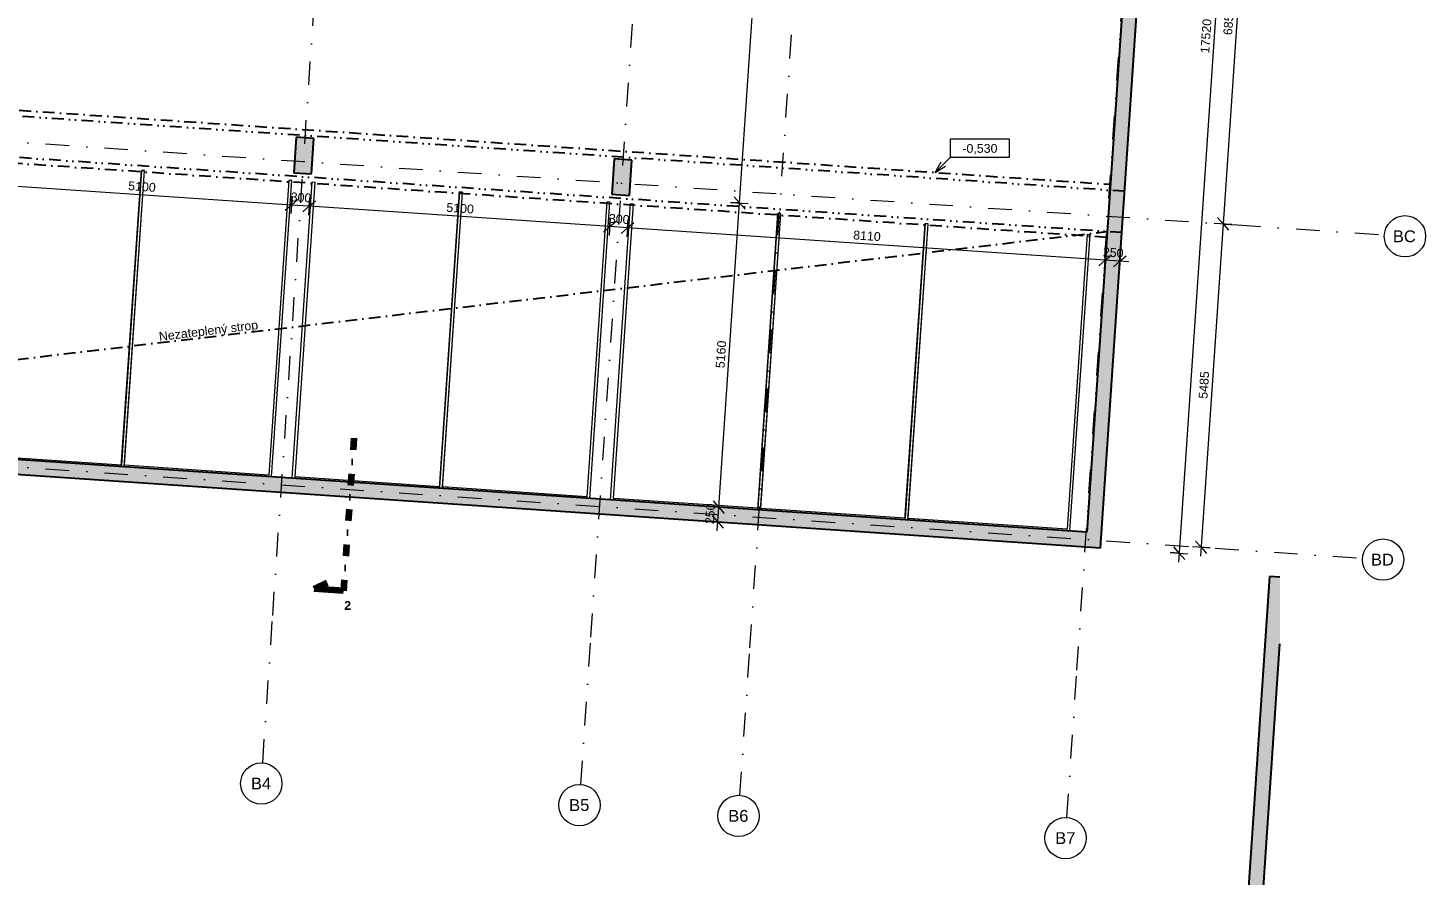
# Model space of a CAD drawing. Header units: millimetres. Extents: x -45523 to 44975, y -3459 to 74573.
# Drawn here: x 5468 to 29158, y 31290 to 45626 of the extents above; entities that cross this region are included whole.
import ezdxf

# ---------------------------------------------------------------- set-up
doc = ezdxf.new("R2010")
doc.units = ezdxf.units.MM
for name, pattern in [('HA_DashDot_10mm-S3mm', [1000, 400, -300, 0, -300]), ('HA_DashDot_4mm-S1mm', [400, 200, -100, 0, -100]), ('HA_DashDot_6mm-S2mm', [600, 200, -200, 0, -200]), ('HA_DashDotDot_5mm-S1mm', [500, 200, -100, 0, -100, 0, -100])]:
    doc.linetypes.add(name, pattern=pattern)
for name, color, linetype, lineweight in [('A-____-____-DIMS', 9, 'Continuous', 5), ('A-____-____-DIMS-100', 9, 'Continuous', 5), ('A-DETL-____-OTLN', 9, 'Continuous', 25), ('A-FLOR-____-OVHD', 9, 'HA_DashDot_4mm-S1mm', 25), ('A-WALL-____-MCUT', 9, 'Continuous', 9), ('A-WALL-____-PATT', 9, 'Continuous', 25), ('C-PRKG-____-OTLN', 9, 'Continuous', 9), ('G-____-____-DIMS', 9, 'Continuous', 5), ('G-____-____-SYMB', 9, 'Continuous', 5), ('G-____-____-TEXT', 9, 'Continuous', 5), ('S-COLS-____-MCUT', 9, 'Continuous', 25), ('S-COLS-____-OTLN', 9, 'Continuous', 9), ('S-GRID-____-IDEN', 9, 'Continuous', 9), ('S-GRID-____-OTLN', 9, 'Continuous', 5)]:
    doc.layers.add(name, color=color, linetype=linetype, lineweight=lineweight)
doc.styles.add('Arial_1', font='arial.ttf', dxfattribs={"height": 200})
doc.styles.add('Arial_2', font='arial.ttf', dxfattribs={"height": 150})
doc.styles.add('Arial_B_1', font='arialbd.ttf', dxfattribs={"height": 150})
doc.dimstyles.new('Inner_Dimensions', dxfattribs={"dimscale": 304.8, "dimtxt": 153.03891, "dimasz": 0.656168, "dimexe": 0.492126, "dimexo": 0.0625, "dimgap": 0.065617, "dimtad": 1, "dimdec": 0, "dimzin": 0, "dimdsep": 46, "dimtxsty": 'Arial_2', "dimblk1": 'OBLIQUE', "dimblk2": 'OBLIQUE', "dimsah": 1, "dimcen": 0.09, "dimdle": 0.492126, "dimazin": 0, "dimtfac": 1, "dimtdec": 4, "dimtix": 1, "dimtmove": 0, "dimatfit": 3, "dimfxl": 0.492126, "dimfxlon": 1, "dimtvp": 1, "dimtolj": 1, "dimtzin": 0, "dimlwd": 9, "dimlwe": 9, "dimarcsym": 2})
doc.dimstyles.new('Inner_Dimensions_3', dxfattribs={"dimscale": 304.8, "dimtxt": 153.03891, "dimasz": 0.656168, "dimexe": 0.492126, "dimexo": 0.0625, "dimgap": 0.065617, "dimtad": 1, "dimdec": 0, "dimzin": 0, "dimdsep": 46, "dimtxsty": 'Arial_2', "dimblk1": 'OBLIQUE', "dimblk2": 'OBLIQUE', "dimsah": 1, "dimcen": 0.09, "dimdle": 0.492126, "dimazin": 0, "dimtfac": 1, "dimtdec": 4, "dimtix": 1, "dimtmove": 0, "dimatfit": 3, "dimfxl": 0.492126, "dimfxlon": 1, "dimtvp": 1, "dimtolj": 1, "dimtzin": 0, "dimlwd": 9, "dimlwe": 9, "dimarcsym": 2})

# ---------------------------------------------------------------- blocks, each defined once
blk = doc.blocks.new('HA_sCO_Rectangle - 300X600-1910398-1PP_GARAZ')
at = {"layer": 'S-COLS-____-OTLN'}
blk.add_hatch(color=256, dxfattribs=at).paths.add_polyline_path([(150, -300), (150, 300), (-150, 300), (-150, -300)])
at = {"layer": 'S-COLS-____-MCUT'}
for p, q in [((150, 300), (-150, 300)), ((-150, 300), (-150, -300)), ((150, -300), (150, 300)), ((-150, -300), (150, -300))]:
    blk.add_line(p, q, dxfattribs=at)
blk = doc.blocks.new('HA_PA_Perpendicular_SingleStall - Generic-1376841-1PP_GARAZ')
at = {"layer": 'C-PRKG-____-OTLN', "lineweight": 5}
for p, q in [((2525, 0), (2525, -5025)), ((-25, 0), (-25, -5025)), ((25, -25), (2475, -25)), ((25, -5025), (25, -25)), ((2475, -25), (2475, -5025)), ((-25, -5025), (25, -5025)), ((2525, -5025), (2475, -5025))]:
    blk.add_line(p, q, dxfattribs=at)
blk = doc.blocks.new('HA_PA_Perpendicular_SingleStall - Generic-1376821-1PP_GARAZ')
at = {"layer": 'C-PRKG-____-OTLN', "lineweight": 5}
for p, q in [((2775, 0), (2775, -5025)), ((-25, 0), (-25, -5025)), ((25, -25), (2725, -25)), ((25, -5025), (25, -25)), ((2725, -25), (2725, -5025)), ((-25, -5025), (25, -5025)), ((2775, -5025), (2725, -5025))]:
    blk.add_line(p, q, dxfattribs=at)
blk = doc.blocks.new('Grid - Radius 3_5mm-353793-1PP_GARAZ')
at = {"layer": 'S-GRID-____-IDEN'}
blk.add_circle((0, 0), 3.5, dxfattribs=at)
blk = doc.blocks.new('Section - Detail Number-933961-1PP_GARAZ')
at = {"layer": 'G-____-____-SYMB', "lineweight": 100}
for p, q in [((0, 5), (1.25, 2.83)), ((0, 0), (0, 5))]:
    blk.add_line(p, q, dxfattribs=at)
blk = doc.blocks.new('DIMBLOCK401-1PP_GARAZ')
at = {"layer": 'A-____-____-DIMS-100', "lineweight": 9}
for p, q in [((23708, 41694), (23602, 41601)), ((23698, 41545), (23719, 41844)), ((23708, 41694), (23698, 41545)), ((23708, 41694), (23815, 41787)), ((24107, 41667), (23708, 41694)), ((23948, 41528), (23968, 41827)), ((23958, 41677), (24064, 41770)), ((23958, 41677), (23851, 41584)), ((23958, 41677), (23948, 41528))]:
    blk.add_line(p, q, dxfattribs=at)
at = {"layer": 'A-____-____-DIMS-100', "color": 0, "lineweight": 9, "insert": (23675, 41912), "char_height": 150, "width": 415.32, "attachment_point": 1, "rotation": 356.1173, "line_spacing_factor": 0.941778, "style": 'Arial_2'}
blk.add_mtext('250', dxfattribs=at)
blk = doc.blocks.new('_Oblique')
at = {"color": 0, "linetype": 'ByBlock', "lineweight": -2}
blk.add_line((-0.5, -0.5), (0.5, 0.5), dxfattribs=at)
blk = doc.blocks.new('DIMBLOCK402-1PP_GARAZ')
at = {"layer": 'A-____-____-DIMS-100', "lineweight": 9}
for p, q in [((15617, 42243), (15511, 42150)), ((15628, 42393), (15607, 42094)), ((15617, 42243), (15628, 42393)), ((15617, 42243), (15724, 42336)), ((23708, 41694), (15617, 42243)), ((23708, 41694), (23602, 41601)), ((23698, 41545), (23719, 41844)), ((23708, 41694), (23698, 41545)), ((23708, 41694), (23815, 41787))]:
    blk.add_line(p, q, dxfattribs=at)
at = {"layer": 'A-____-____-DIMS-100', "color": 0, "lineweight": 9, "insert": (19447, 42199), "char_height": 150, "width": 553.77, "attachment_point": 1, "rotation": 356.1173, "line_spacing_factor": 0.941778, "style": 'Arial_2'}
blk.add_mtext('8110', dxfattribs=at)
blk = doc.blocks.new('DIMBLOCK403-1PP_GARAZ')
at = {"layer": 'A-____-____-DIMS-100', "lineweight": 9}
for p, q in [((15328, 42413), (15308, 42114)), ((15318, 42264), (15328, 42413)), ((15318, 42264), (15212, 42171)), ((15318, 42264), (15425, 42357)), ((15617, 42243), (15318, 42264)), ((15617, 42243), (15511, 42150)), ((15628, 42393), (15607, 42094)), ((15617, 42243), (15628, 42393)), ((15617, 42243), (15724, 42336))]:
    blk.add_line(p, q, dxfattribs=at)
at = {"layer": 'A-____-____-DIMS-100', "color": 0, "lineweight": 9, "insert": (15310, 42480), "char_height": 150, "width": 415.32, "attachment_point": 1, "rotation": 356.1173, "line_spacing_factor": 0.941778, "style": 'Arial_2'}
blk.add_mtext('300', dxfattribs=at)
blk = doc.blocks.new('DIMBLOCK404-1PP_GARAZ')
at = {"layer": 'A-____-____-DIMS-100', "lineweight": 9}
for p, q in [((10240, 42759), (10220, 42459)), ((10230, 42609), (10240, 42759)), ((10230, 42609), (10336, 42702)), ((10230, 42609), (10123, 42516)), ((15318, 42264), (10230, 42609)), ((15328, 42413), (15308, 42114)), ((15318, 42264), (15328, 42413)), ((15318, 42264), (15212, 42171)), ((15318, 42264), (15425, 42357))]:
    blk.add_line(p, q, dxfattribs=at)
at = {"layer": 'A-____-____-DIMS-100', "color": 0, "lineweight": 9, "insert": (12558, 42666), "char_height": 150, "width": 553.77, "attachment_point": 1, "rotation": 356.1173, "line_spacing_factor": 0.941778, "style": 'Arial_2'}
blk.add_mtext('5100', dxfattribs=at)
blk = doc.blocks.new('DIMBLOCK405-1PP_GARAZ')
at = {"layer": 'A-____-____-DIMS-100', "lineweight": 9}
for p, q in [((9941, 42779), (9920, 42480)), ((9931, 42629), (9941, 42779)), ((9931, 42629), (10037, 42722)), ((10240, 42759), (10220, 42459)), ((10230, 42609), (10240, 42759)), ((10230, 42609), (10336, 42702)), ((9931, 42629), (9824, 42536)), ((10230, 42609), (9931, 42629)), ((10230, 42609), (10123, 42516))]:
    blk.add_line(p, q, dxfattribs=at)
at = {"layer": 'A-____-____-DIMS-100', "color": 0, "lineweight": 9, "insert": (9922, 42845), "char_height": 150, "width": 415.32, "attachment_point": 1, "rotation": 356.1173, "line_spacing_factor": 0.941778, "style": 'Arial_2'}
blk.add_mtext('300', dxfattribs=at)
blk = doc.blocks.new('DIMBLOCK406-1PP_GARAZ')
at = {"layer": 'A-____-____-DIMS-100', "lineweight": 9}
for p, q in [((4852, 43124), (4832, 42825)), ((4842, 42975), (4852, 43124)), ((4842, 42975), (4736, 42882)), ((4842, 42975), (4949, 43068)), ((9931, 42629), (4842, 42975)), ((9941, 42779), (9920, 42480)), ((9931, 42629), (9941, 42779)), ((9931, 42629), (10037, 42722)), ((9931, 42629), (9824, 42536))]:
    blk.add_line(p, q, dxfattribs=at)
at = {"layer": 'A-____-____-DIMS-100', "color": 0, "lineweight": 9, "insert": (7171, 43032), "char_height": 150, "width": 553.77, "attachment_point": 1, "rotation": 356.1173, "line_spacing_factor": 0.941778, "style": 'Arial_2'}
blk.add_mtext('5100', dxfattribs=at)
blk = doc.blocks.new('DIMBLOCK415-1PP_GARAZ')
at = {"layer": 'A-____-____-DIMS-100', "lineweight": 9}
for p, q in [((17017, 37527), (17316, 37506)), ((17166, 37516), (17017, 37527)), ((17166, 37516), (17073, 37623)), ((17139, 37117), (17166, 37516)), ((17166, 37516), (17259, 37410)), ((17000, 37277), (17299, 37257)), ((17149, 37267), (17000, 37277)), ((17149, 37267), (17056, 37374)), ((17149, 37267), (17242, 37160))]:
    blk.add_line(p, q, dxfattribs=at)
at = {"layer": 'A-____-____-DIMS-100', "color": 0, "lineweight": 9, "insert": (16932, 37234), "char_height": 150, "width": 415.32, "attachment_point": 1, "rotation": 86.1173, "line_spacing_factor": 0.941778, "style": 'Arial_2'}
blk.add_mtext('250', dxfattribs=at)
blk = doc.blocks.new('DIMBLOCK416-1PP_GARAZ')
at = {"layer": 'A-____-____-DIMS-100', "lineweight": 9}
for p, q in [((17166, 37516), (17516, 42665)), ((17366, 42675), (17665, 42654)), ((17516, 42665), (17366, 42675)), ((17516, 42665), (17423, 42771)), ((17516, 42665), (17609, 42558)), ((17017, 37527), (17316, 37506)), ((17166, 37516), (17017, 37527)), ((17166, 37516), (17073, 37623)), ((17166, 37516), (17259, 37410))]:
    blk.add_line(p, q, dxfattribs=at)
at = {"layer": 'A-____-____-DIMS-100', "color": 0, "lineweight": 9, "insert": (17111, 39875), "char_height": 150, "width": 553.77, "attachment_point": 1, "rotation": 86.1173, "line_spacing_factor": 0.941778, "style": 'Arial_2'}
blk.add_mtext('5160', dxfattribs=at)
blk = doc.blocks.new('DIMBLOCK417-1PP_GARAZ')
at = {"layer": 'A-____-____-DIMS-100', "lineweight": 9}
for p, q in [((17516, 42665), (17985, 49578)), ((18135, 49568), (17835, 49588)), ((17985, 49578), (17892, 49685)), ((17985, 49578), (18078, 49472)), ((17985, 49578), (18135, 49568)), ((17366, 42675), (17665, 42654)), ((17516, 42665), (17366, 42675)), ((17516, 42665), (17423, 42771)), ((17516, 42665), (17609, 42558))]:
    blk.add_line(p, q, dxfattribs=at)
at = {"layer": 'A-____-____-DIMS-100', "color": 0, "lineweight": 9, "insert": (17520, 45906), "char_height": 150, "width": 553.77, "attachment_point": 1, "rotation": 86.1173, "line_spacing_factor": 0.941778, "style": 'Arial_2'}
blk.add_mtext('6930', dxfattribs=at)
blk = doc.blocks.new('Spot Elevations - Generic-448778-1PP_GARAZ')
at = {"layer": 'G-____-____-DIMS', "lineweight": 9}
for p, q in [((-5, 0), (-5, 3)), ((-5, 3), (5, 3)), ((5, 3), (5, 0)), ((5, 0), (-5, 0))]:
    blk.add_line(p, q, dxfattribs=at)
blk = doc.blocks.new('DIMBLOCK539-1PP_GARAZ')
at = {"layer": 'A-____-____-DIMS-100', "lineweight": 9}
for p, q in [((26169, 49144), (25705, 42309)), ((26318, 49133), (26019, 49154)), ((26169, 49144), (26076, 49250)), ((26169, 49144), (26262, 49037)), ((26169, 49144), (26318, 49133)), ((25705, 42309), (25612, 42416)), ((25854, 42299), (25555, 42319)), ((25705, 42309), (25798, 42203)), ((25705, 42309), (25854, 42299))]:
    blk.add_line(p, q, dxfattribs=at)
at = {"layer": 'A-____-____-DIMS-100', "color": 0, "lineweight": 9, "insert": (25707, 45511), "char_height": 150, "width": 553.77, "attachment_point": 1, "rotation": 86.1173, "line_spacing_factor": 0.941778, "style": 'Arial_2'}
blk.add_mtext('6850', dxfattribs=at)
blk = doc.blocks.new('DIMBLOCK540-1PP_GARAZ')
at = {"layer": 'A-____-____-DIMS-100', "lineweight": 9}
for p, q in [((25705, 42309), (25612, 42416)), ((25705, 42309), (25323, 36687)), ((25854, 42299), (25555, 42319)), ((25705, 42309), (25798, 42203)), ((25705, 42309), (25854, 42299)), ((25483, 36827), (25184, 36847)), ((25333, 36837), (25240, 36943)), ((25333, 36837), (25426, 36730)), ((25333, 36837), (25483, 36827))]:
    blk.add_line(p, q, dxfattribs=at)
at = {"layer": 'A-____-____-DIMS-100', "color": 0, "lineweight": 9, "insert": (25289, 39357), "char_height": 150, "width": 553.77, "attachment_point": 1, "rotation": 86.1173, "line_spacing_factor": 0.941778, "style": 'Arial_2'}
blk.add_mtext('5485', dxfattribs=at)
blk = doc.blocks.new('DIMBLOCK541-1PP_GARAZ')
at = {"layer": 'A-____-____-DIMS-100', "lineweight": 9}
for p, q in [((26157, 54366), (24951, 36587)), ((26147, 54217), (26054, 54323)), ((25997, 54227), (26297, 54206)), ((26147, 54217), (25997, 54227)), ((26147, 54217), (26240, 54110)), ((24811, 36747), (25110, 36727)), ((24961, 36737), (24811, 36747)), ((24961, 36737), (24868, 36843)), ((24961, 36737), (25054, 36630))]:
    blk.add_line(p, q, dxfattribs=at)
at = {"layer": 'A-____-____-DIMS-100', "color": 0, "lineweight": 9, "insert": (25320, 45204), "char_height": 150, "width": 692.21, "attachment_point": 1, "rotation": 86.1173, "line_spacing_factor": 0.941778, "style": 'Arial_2'}
blk.add_mtext('17520', dxfattribs=at)

msp = doc.modelspace()

# ---------------------------------------------------------------- hatches: boundary and pattern name
at = {"layer": 'A-WALL-____-PATT', "lineweight": 9}
for points in [[(23645.6, 37076.7), (24798.1, 54057.6), (24548.7, 54074.5), (23396.2, 37093.6)], [(23628.7, 36827.2), (23645.6, 37076.7), (-4110.6, 38960.5), (-4127.5, 38711.1), (17860.8, 37218.7)], [(26234.5, 28843), (26666.3, 35204.6), (26666.3, 36330.9), (26493, 36342.7), (25985.1, 28859.9), (26234.4, 28843)]]:
    msp.add_hatch(color=256, dxfattribs=at).paths.add_polyline_path(points)

# ---------------------------------------------------------------- linework, layer by layer
at = {"layer": 'A-DETL-____-OTLN', "linetype": 'HA_DashDotDot_5mm-S1mm'}
for p, q in [((24038.3, 42863.4), (-3717.8, 44747.2)), ((23990.9, 42165), (-3765.2, 44048.8))]:
    msp.add_line(p, q, dxfattribs=at)
at = {"layer": 'A-FLOR-____-OVHD'}
for p, q in [((-3461.6, 44830), (23795.7, 42980.1)), ((23734.7, 42082.1), (-3522.6, 43932.1)), ((-3861.1, 38943.6), (23733.9, 42182.4))]:
    msp.add_line(p, q, dxfattribs=at)
at = {"layer": 'A-WALL-____-MCUT', "lineweight": 25}
for p, q in [((23628.7, 36827.2), (24815, 54307)), ((24548.7, 54074.5), (23396.2, 37093.6)), ((23396.2, 37093.6), (-3861.1, 38943.6)), ((-4127.5, 38711.1), (23628.7, 36827.2)), ((26493, 36342.7), (25985.1, 28859.9)), ((26666.3, 36330.9), (26493, 36342.7)), ((26234.5, 28843), (26666.3, 35204.2))]:
    msp.add_line(p, q, dxfattribs=at)
at = {"layer": 'G-____-____-DIMS', "lineweight": 9}
for p, q in [((20826.4, 43181.6), (21086.8, 43441.9)), ((20826.4, 43181.6), (20930, 43360.9)), ((21086.8, 43441.9), (21585.8, 43441.9)), ((20826.4, 43181.6), (21005.7, 43285.1))]:
    msp.add_line(p, q, dxfattribs=at)
at = {"layer": 'G-____-____-SYMB', "linetype": 'HA_DashDot_6mm-S2mm', "lineweight": 100}
msp.add_line((10985.8, 38681.7), (10810.5, 36098.8), dxfattribs=at)
at = {"layer": 'S-GRID-____-OTLN', "linetype": 'HA_DashDot_10mm-S3mm', "lineweight": 9}
for p, q in [((9611.3, 35682), (11051.1, 56895.9)), ((14998.9, 35316.3), (16438.7, 56530.3)), ((17692.8, 35133.5), (19132.5, 56347.5)), ((23230, 34757.7), (24669.8, 55971.6)), ((-5211.9, 44407.6), (25941.2, 42293.2)), ((25941.2, 42293.2), (28435.4, 42124)), ((-5211.9, 38910), (25569.7, 36820.8)), ((25569.7, 36820.8), (28064, 36651.6)), ((9442.1, 33187.7), (9611.3, 35682)), ((14829.7, 32822.1), (14998.9, 35316.3)), ((17523.5, 32639.2), (17692.8, 35133.5)), ((23060.7, 32263.4), (23230, 34757.7))]:
    msp.add_line(p, q, dxfattribs=at)

# ---------------------------------------------------------------- block references
at = {"layer": 'C-PRKG-____-OTLN', "rotation": 176.1172724189427}
for name, p in [('HA_PA_Perpendicular_SingleStall - Generic-1376841-1PP_GARAZ', (7073.4, 38201.4)), ('HA_PA_Perpendicular_SingleStall - Generic-1376841-1PP_GARAZ', (9567.7, 38032.1)), ('HA_PA_Perpendicular_SingleStall - Generic-1376841-1PP_GARAZ', (12461.1, 37835.8)), ('HA_PA_Perpendicular_SingleStall - Generic-1376841-1PP_GARAZ', (14955.3, 37666.5)), ('HA_PA_Perpendicular_SingleStall - Generic-1376841-1PP_GARAZ', (17848.7, 37470.1)), ('HA_PA_Perpendicular_SingleStall - Generic-1376841-1PP_GARAZ', (20342.9, 37300.8)), ('HA_PA_Perpendicular_SingleStall - Generic-1376821-1PP_GARAZ', (23086.6, 37114.6))]:
    msp.add_blockref(name, p, dxfattribs=at)
at = {"layer": 'G-____-____-DIMS', "lineweight": 9, "extrusion": (0, 0, -1), "xscale": 99.99999999999993, "yscale": 99.99999999999993, "zscale": 99.99999999999993}
msp.add_blockref('Spot Elevations - Generic-448778-1PP_GARAZ', (-21585.8, 43441.9), dxfattribs=at)
at = {"layer": 'G-____-____-SYMB', "lineweight": 100, "xscale": 99.99999999999993, "yscale": 99.99999999999993, "zscale": 99.99999999999993, "rotation": 86.11727241894239}
msp.add_blockref('Section - Detail Number-933961-1PP_GARAZ', (10810.5, 36098.8), dxfattribs=at)
at = {"layer": 'S-COLS-____-OTLN', "rotation": 356.1172724189433}
for p in [(10137.6, 43466), (15525.2, 43100.4)]:
    msp.add_blockref('HA_sCO_Rectangle - 300X600-1910398-1PP_GARAZ', p, dxfattribs=at)
at = {"layer": 'S-GRID-____-IDEN', "xscale": 99.99999999999993, "yscale": 99.99999999999993, "zscale": 99.99999999999993}
for p, rotation in [((28784.6, 42100.3), 266.1172724189428), ((28413.2, 36627.9), 266.1172724189428), ((9418.4, 32838.5), 356.1172724189428), ((14806, 32472.9), 356.1172724189428), ((17499.8, 32290), 356.1172724189428), ((23037, 31914.2), 356.1172724189428)]:
    msp.add_blockref('Grid - Radius 3_5mm-353793-1PP_GARAZ', p, dxfattribs=dict(at, rotation=rotation))

# ---------------------------------------------------------------- texts
at = {"layer": 'G-____-____-SYMB', "insert": (10822.9, 35927.6), "char_height": 150, "width": 144.304, "attachment_point": 1, "style": 'Arial_B_1'}
msp.add_mtext('\\fArial|b1|i0|c0|p34|;2', dxfattribs=at)
at = {"layer": 'G-____-____-TEXT', "color": 7, "lineweight": 9, "insert": (7676.1, 40477.6), "char_height": 150, "width": 2012.236, "attachment_point": 1, "rotation": 6.85776, "style": 'Arial_2'}
msp.add_mtext('Nezateplený strop', dxfattribs=at)
at = {"layer": 'S-GRID-____-IDEN', "lineweight": 5, "char_height": 200, "attachment_point": 1, "style": 'Arial_1'}
for s, insert, width in [('BC', (28579.8, 42200.7), 481.012), ('BD', (28208.4, 36728.3), 481.012), ('B4', (9243.5, 32939.7), 424.894), ('B5', (14631.1, 32574.1), 424.894), ('B6', (17324.9, 32391.3), 424.894), ('B7', (22862.1, 32015.4), 424.894)]:
    msp.add_mtext(s, dxfattribs=dict(at, insert=insert, width=width))

# ---------------------------------------------------------------- dimensions: what is measured, and where the dimension line sits
at = {"layer": 'A-____-____-DIMS', "lineweight": 9}
for base, p1, p2, angle, dimstyle, override, picture, middle in [((24960.7, 36736.8), (25997.4, 54226.8), (24811.1, 36747), 86.11727, 'Inner_Dimensions_3', {"dimpost": '<>', "dimfxl": 17520}, 'DIMBLOCK541-1PP_GARAZ', (25457.5, 45483.3)), ((17984.9, 49578.2), (17366.1, 42674.7), (18134.6, 49568), 86.11727, 'Inner_Dimensions_3', {"dimpost": '<>', "dimfxl": 6936.020013}, 'DIMBLOCK417-1PP_GARAZ', (17653.9, 46127.9)), ((25704.8, 42309.3), (26318.3, 49133.4), (25854.5, 42299.1), 86.11727, 'Inner_Dimensions_3', {"dimpost": '<>', "dimfxl": 6850}, 'DIMBLOCK539-1PP_GARAZ', (25840.4, 45733)), ((4842.2, 42974.7), (9940.7, 42779.1), (4852.4, 43124.4), 356.11727, 'Inner_Dimensions', {"dimpost": '<>', "dimfxl": 5100.001902}, 'DIMBLOCK406-1PP_GARAZ', (7392.9, 42898.4)), ((9930.5, 42629.4), (10240, 42758.7), (9940.7, 42779.1), 356.11727, 'Inner_Dimensions', {"dimpost": '<>', "dimfxl": 300}, 'DIMBLOCK405-1PP_GARAZ', (10086.7, 42715.7)), ((10229.8, 42609.1), (15328.3, 42413.4), (10240, 42758.7), 356.11727, 'Inner_Dimensions', {"dimpost": '<>', "dimfxl": 5100}, 'DIMBLOCK404-1PP_GARAZ', (12780.5, 42532.8)), ((17515.7, 42664.6), (17016.7, 37526.6), (17366.1, 42674.7), 86.11727, 'Inner_Dimensions', {"dimpost": '<>', "dimfxl": 5160.000018}, 'DIMBLOCK416-1PP_GARAZ', (17244.6, 40097)), ((15318.1, 42263.7), (15627.6, 42393.1), (15328.3, 42413.4), 356.11727, 'Inner_Dimensions', {"dimpost": '<>', "dimfxl": 300}, 'DIMBLOCK403-1PP_GARAZ', (15474.3, 42350)), ((25333.4, 36836.9), (25854.5, 42299.1), (25483.1, 36826.7), 86.11727, 'Inner_Dimensions_3', {"dimpost": '<>', "dimfxl": 5485}, 'DIMBLOCK540-1PP_GARAZ', (25422.7, 39579.6)), ((15617.4, 42243.4), (23698.3, 41544.6), (15627.6, 42393.1), 356.11727, 'Inner_Dimensions', {"dimpost": '<>', "dimfxl": 8115.139052}, 'DIMBLOCK402-1PP_GARAZ', (19669.5, 42065.2)), ((23708.4, 41694.3), (23947.7, 41527.7), (23698.3, 41544.6), 356.11727, 'Inner_Dimensions', {"dimpost": '<>', "dimfxl": 250}, 'DIMBLOCK401-1PP_GARAZ', (23839.7, 41782.2)), ((17166.3, 37516.4), (16999.7, 37277.2), (17016.7, 37526.6), 86.11727, 'Inner_Dimensions', {"dimpost": '<>', "dimfxl": 250}, 'DIMBLOCK415-1PP_GARAZ', (17061.5, 37398.3))]:
    dim = msp.add_linear_dim(base=base, p1=p1, p2=p2, angle=angle, dimstyle=dimstyle, override=override, dxfattribs=at)
    dim.commit()
    dim.dimension.update_dxf_attribs({"geometry": picture, "text_midpoint": middle})

# ---------------------------------------------------------------- next in the draw order: texts
at = {"layer": 'G-____-____-DIMS', "lineweight": 9, "insert": (21289.7, 43663.7), "char_height": 150, "width": 710.695, "attachment_point": 1, "line_spacing_factor": 0.941778, "style": 'Arial_2', "bg_fill": 3, "box_fill_scale": 1.25, "bg_fill_color": 256, "bg_fill_true_color": 13158600, "bg_fill_transparency": 0}
msp.add_mtext('-0,530', dxfattribs=at)

doc.saveas('drawing.dxf')
